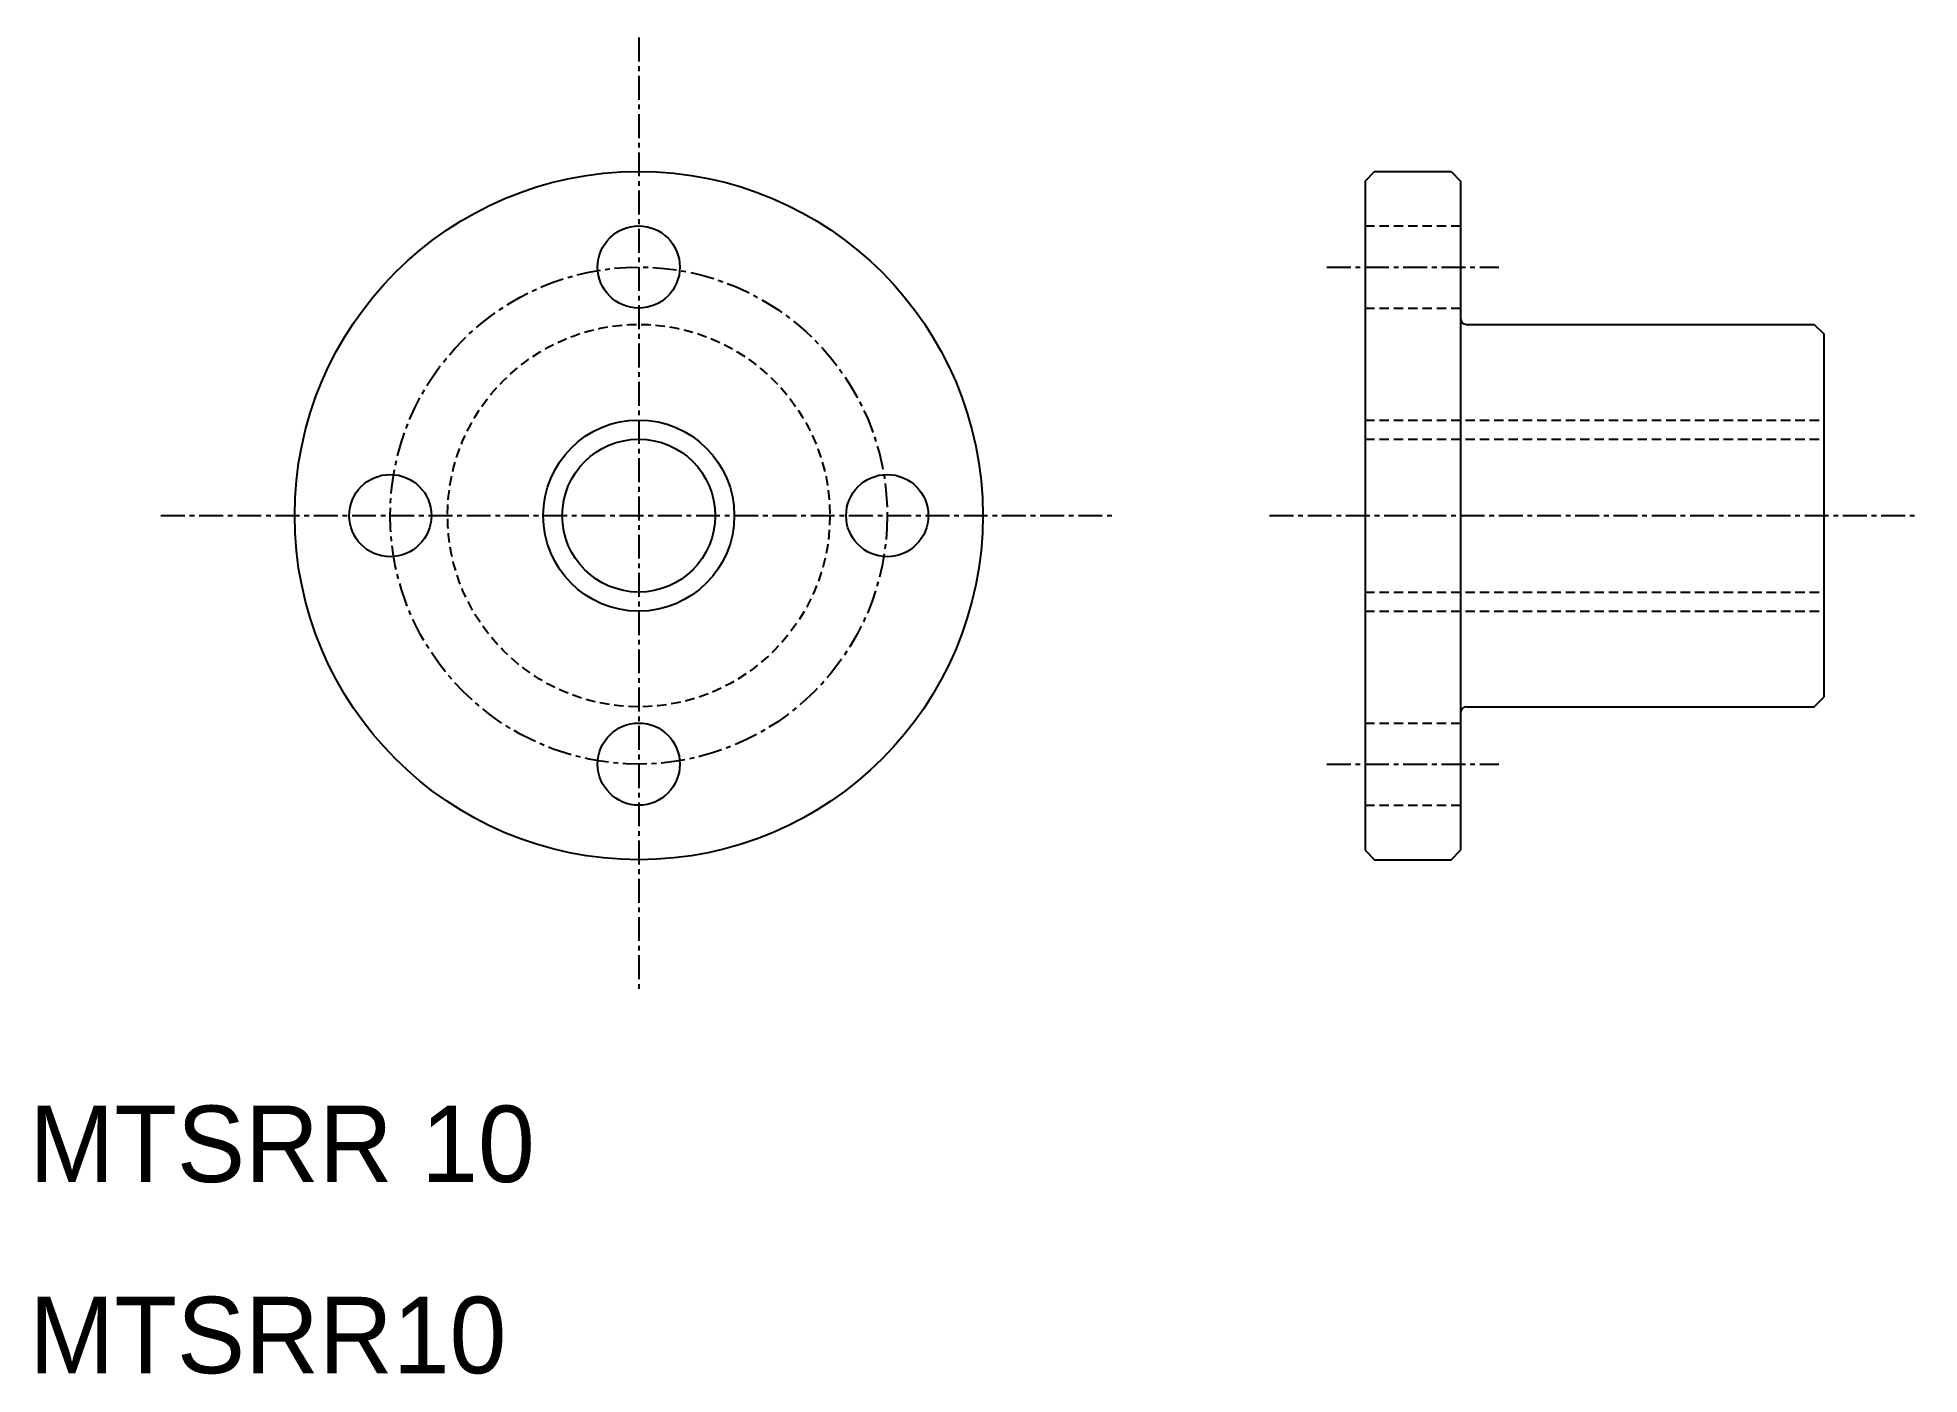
# Model space of a CAD drawing. Extents: x 10.4 to 108.9, y 9.9 to 79.9.
import ezdxf

# ---------------------------------------------------------------- set-up
doc = ezdxf.new("R2010")
doc.units = 0
doc.linetypes.add('CENTER', pattern=[2, 1.25, -0.25, 0.25, -0.25])
doc.linetypes.add('DASHED', pattern=[0.75, 0.5, -0.25])
doc.layers.get('0').update_dxf_attribs({"linetype": 'CONTINUOUS'})
doc.layers.add('CENTER', color=1, linetype='CENTER')

msp = doc.modelspace()

# ---------------------------------------------------------------- linework, layer by layer
at = {"color": 7, "linetype": 'CONTINUOUS'}
for p, q in [((80.388, 72.861), (79.888, 72.361)), ((80.388, 72.861), (84.388, 72.861)), ((84.388, 72.861), (84.888, 72.361)), ((79.888, 72.361), (79.888, 37.361)), ((84.888, 72.361), (84.888, 37.361)), ((85.188, 64.861), (103.388, 64.861)), ((103.388, 64.861), (103.888, 64.361)), ((103.888, 64.361), (103.888, 45.361)), ((79.888, 63.861), (79.888, 63.861)), ((79.888, 54.861), (79.888, 54.861)), ((103.388, 44.861), (103.888, 45.361)), ((85.188, 44.861), (103.388, 44.861)), ((79.888, 37.361), (80.388, 36.861)), ((80.388, 36.861), (84.388, 36.861)), ((84.388, 36.861), (84.888, 37.361))]:
    msp.add_line(p, q, dxfattribs=at)
at = {"color": 3, "linetype": 'DASHED'}
for p, q in [((79.888, 70.011), (84.888, 70.011)), ((79.888, 65.711), (84.888, 65.711)), ((79.888, 59.861), (103.888, 59.861)), ((79.888, 58.861), (103.888, 58.861)), ((79.888, 50.861), (103.888, 50.861)), ((79.888, 49.861), (103.888, 49.861)), ((79.888, 44.011), (84.888, 44.011)), ((79.888, 39.711), (84.888, 39.711))]:
    msp.add_line(p, q, dxfattribs=at)
at = {"color": 7, "linetype": 'CONTINUOUS'}
for centre, radius in [((41.888, 54.861), 18), ((41.888, 67.861), 2.15), ((41.888, 54.861), 4), ((28.888, 54.861), 2.15), ((54.888, 54.861), 2.15), ((41.888, 41.861), 2.15)]:
    msp.add_circle(centre, radius, dxfattribs=at)
at = {"color": 3, "linetype": 'DASHED'}
msp.add_circle((41.888, 54.861), 10, dxfattribs=at)
at = {"color": 3}
msp.add_circle((41.888, 54.861), 5, dxfattribs=at)
at = {"color": 7, "linetype": 'CONTINUOUS'}
for centre, start, end in [((85.188, 65.161), 180, 270), ((85.188, 44.561), 90, 180)]:
    msp.add_arc(centre, 0.3, start, end, dxfattribs=at)
at = {"layer": 'CENTER', "color": 1, "linetype": 'CENTER'}
for p, q in [((41.888, 79.861), (41.888, 29.861)), ((77.888, 67.861), (86.888, 67.861)), ((16.888, 54.861), (66.888, 54.861)), ((74.888, 54.861), (108.888, 54.861)), ((77.888, 41.861), (86.888, 41.861))]:
    msp.add_line(p, q, dxfattribs=at)
msp.add_circle((41.888, 54.861), 13, dxfattribs=at)

# ---------------------------------------------------------------- texts
at = {"color": 7, "linetype": 'CONTINUOUS'}
for s, p in [('MTSRR 10', (10, 20)), ('MTSRR10', (10, 10))]:
    msp.add_text(s, height=4, dxfattribs=at).set_placement(p)

doc.saveas('drawing.dxf')
